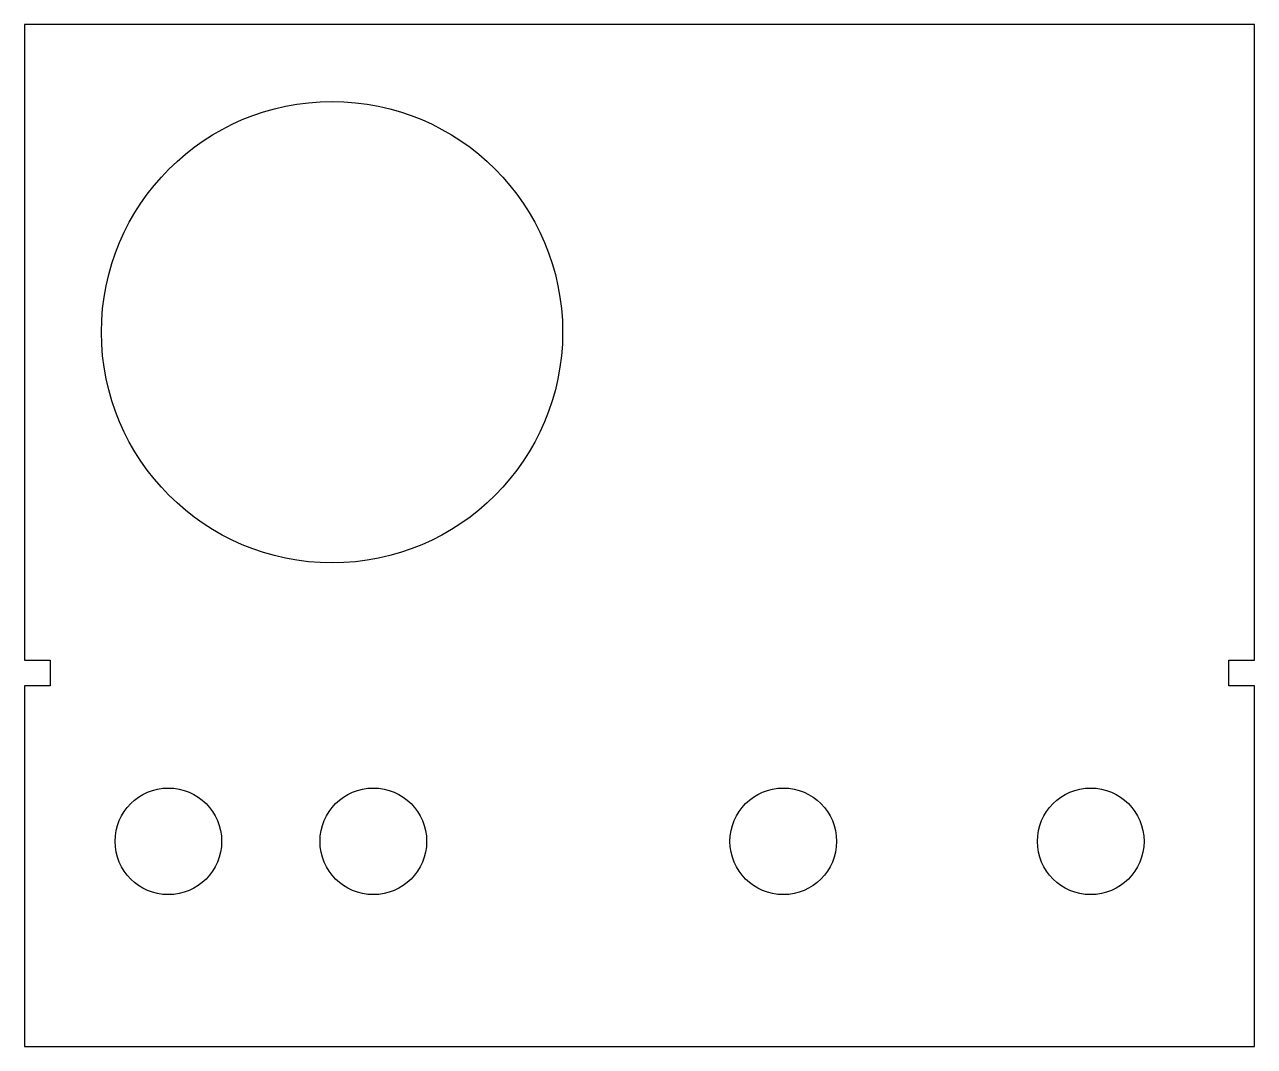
# Model space of a CAD drawing. Header units: inches. Extents: x 0 to 3, y 0 to 2.49.
import ezdxf

# ---------------------------------------------------------------- set-up
doc = ezdxf.new("R2010")
doc.units = ezdxf.units.IN
doc.header["$MEASUREMENT"] = 0

msp = doc.modelspace()

# ---------------------------------------------------------------- linework, layer by layer
msp.add_lwpolyline([(0.0625, 0.8795), (0, 0.8795), (0, 0), (3, 0), (3, 0.8795), (2.9375, 0.8795), (2.9375, 0.942), (3, 0.942), (3, 2.4915), (0, 2.4915), (0, 0.942), (0.0625, 0.942)], close=True)
for centre, radius in [((0.75, 1.7415), 0.5625), ((0.8507, 0.5), 0.13), ((1.8507, 0.5), 0.13), ((2.6007, 0.5), 0.13), ((0.3507, 0.5), 0.13)]:
    msp.add_circle(centre, radius)

doc.saveas('drawing.dxf')
